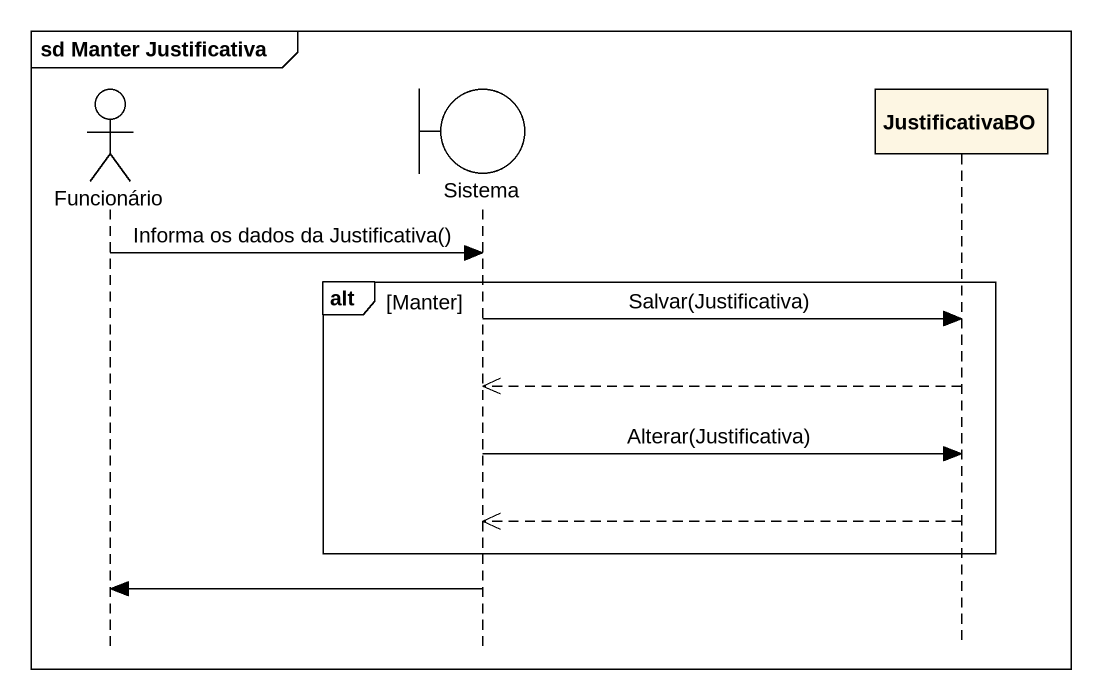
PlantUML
@startuml
mainframe sd Manter Justificativa
hide footbox
actor Funcionário
boundary Sistema
participant JustificativaBO

Funcionário -> Sistema : Informa os dados da Justificativa()
alt Manter
  Sistema -> JustificativaBO : Salvar(Justificativa)
  JustificativaBO -->> Sistema
  Sistema -> JustificativaBO : Alterar(Justificativa)
  JustificativaBO -->> Sistema
end
Sistema -> Funcionário
@enduml
